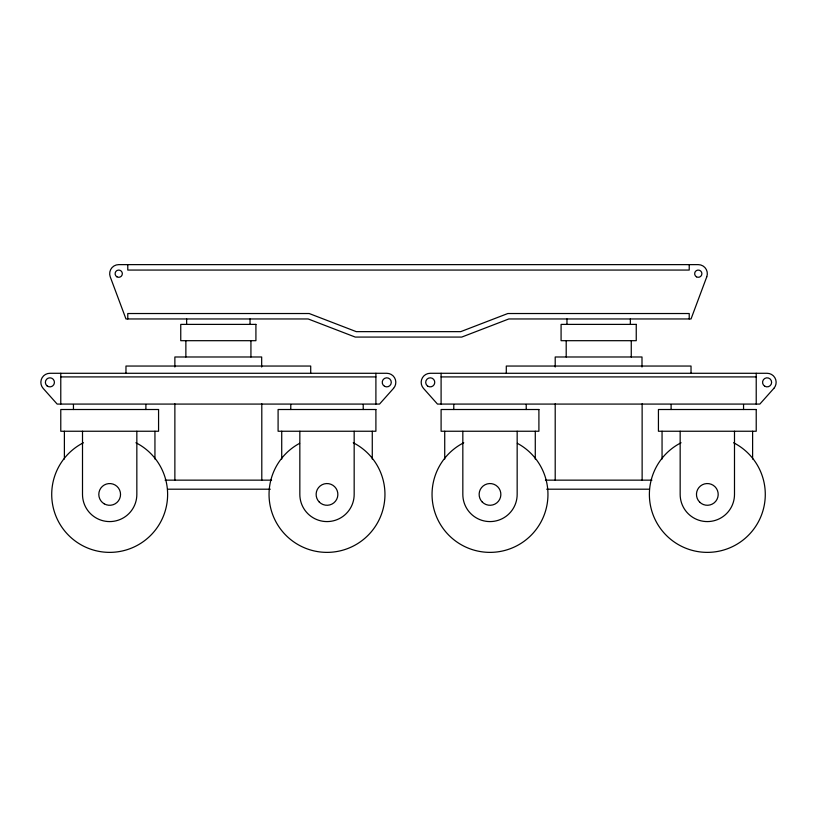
<?xml version="1.0" encoding="UTF-8"?>
<svg xmlns="http://www.w3.org/2000/svg" width="817" height="817" viewBox="0 0 817 817"><rect width="100%" height="100%" fill="white"/><g stroke="black" fill="none" stroke-linecap="round" stroke-linejoin="round"><path stroke-width="1.23" d="M60.775 376.913L375.902 376.913M441.098 376.913L756.225 376.913M165.085 480.151L271.581 480.151M545.419 480.151L651.915 480.151M167.628 489.199L270.315 489.199M546.685 489.199L649.372 489.199M756.225 373.287L756.225 404.078M752.61 431.243L752.61 459.042M743.552 404.497L743.552 409.511M734.493 431.243L734.493 494.418A27.165 27.165 0 0 1 707.328 521.583A27.165 27.165 0 0 1 680.163 494.418L680.163 431.243M691.029 373.287L691.029 366.047L506.295 366.047L506.295 373.287M689.221 264.626L689.221 270.059L127.779 270.059L127.779 264.626M689.221 318.957L689.221 313.524L507.827 313.524L460.737 331.641L356.263 331.641L309.173 313.524L127.779 313.524L127.779 318.957M671.104 404.497L671.104 409.511M662.056 431.243L662.056 459.042M641.999 367.027L641.999 356.988L555.203 356.988L555.203 367.027M642.131 403.823L642.131 480.151M631.265 340.689L631.265 356.988M630.356 318.957L630.356 324.39M566.967 318.957L566.967 324.39M566.201 340.689L566.201 356.988M555.203 403.823L555.203 480.151M535.278 431.243L535.278 459.042M526.219 404.497L526.219 409.511M517.161 431.243L517.161 494.418A27.165 27.165 0 0 1 489.996 521.583A27.165 27.165 0 0 1 462.83 494.418L462.83 431.243M453.782 404.497L453.782 409.511M444.724 431.243L444.724 459.042M441.098 373.287L441.098 404.078M375.902 373.287L375.902 404.078M372.276 431.243L372.276 459.042M363.218 404.497L363.218 409.511M354.17 431.243L354.17 494.418A27.165 27.165 0 0 1 327.004 521.583A27.165 27.165 0 0 1 299.839 494.418L299.839 431.243M310.705 373.287L310.705 366.047L125.971 366.047L125.971 373.287M290.781 404.497L290.781 409.511M281.722 431.243L281.722 459.042M261.797 403.823L261.797 480.151M261.675 367.027L261.675 356.988L174.869 356.988L174.869 367.027M250.931 340.689L250.931 356.988M250.033 318.957L250.033 324.39M186.644 318.957L186.644 324.39M185.868 340.689L185.868 356.988M174.869 403.823L174.869 480.151M154.944 431.243L154.944 459.042M145.896 404.497L145.896 409.511M136.837 431.243L136.837 494.418A27.165 27.165 0 0 1 109.672 521.583A27.165 27.165 0 0 1 82.507 494.418L82.507 431.243M73.448 404.497L73.448 409.511M64.39 431.243L64.39 459.042M60.775 373.287L60.775 404.078M353.25 442.753A57.956 57.956 0 0 1 372.317 530.55A57.956 57.956 0 0 1 282.468 531.51A57.956 57.956 0 0 1 299.645 443.325M135.918 442.753A57.956 57.956 0 0 1 154.719 530.876A57.956 57.956 0 0 1 64.614 530.876A57.956 57.956 0 0 1 83.416 442.753M733.584 442.753A57.956 57.956 0 0 1 752.386 530.876A57.956 57.956 0 0 1 662.281 530.876A57.956 57.956 0 0 1 681.082 442.753M517.355 443.325A57.956 57.956 0 0 1 534.532 531.51A57.956 57.956 0 0 1 444.683 530.55A57.956 57.956 0 0 1 463.75 442.753M706.756 276.851L691.029 318.957L508.838 318.957L461.748 337.074L355.252 337.074L308.162 318.957L125.971 318.957L110.244 276.851A9.058 9.058 0 0 1 118.72 264.626L698.28 264.626A9.058 9.058 0 0 1 706.756 276.851M393.528 388.371L379.527 404.078L57.149 404.078L43.148 388.371A9.058 9.058 0 0 1 49.908 373.287L386.768 373.287A9.058 9.058 0 0 1 393.528 388.371M773.852 388.371L759.851 404.078L437.473 404.078L423.472 388.371A9.058 9.058 0 0 1 430.232 373.287L767.092 373.287A9.058 9.058 0 0 1 773.852 388.371M255.915 324.39L180.751 324.39L180.751 340.689L255.915 340.689L255.915 324.39M636.249 324.39L561.085 324.39L561.085 340.689L636.249 340.689L636.249 324.39M158.569 409.511L60.775 409.511L60.775 431.243L158.569 431.243L158.569 409.511M375.902 409.511L278.097 409.511L278.097 431.243L375.902 431.243L375.902 409.511M538.903 409.511L441.098 409.511L441.098 431.243L538.903 431.243L538.903 409.511M756.225 409.511L658.431 409.511L658.431 431.243L756.225 431.243L756.225 409.511M116.913 276.82A3.625 3.625 0 0 0 122.346 273.685A3.625 3.625 0 0 0 116.913 270.55A3.625 3.625 0 0 0 116.913 276.82M696.462 276.82A3.625 3.625 0 0 0 701.895 273.685A3.625 3.625 0 0 0 696.462 270.55A3.625 3.625 0 0 0 696.462 276.82M384.501 386.267A4.524 4.524 0 0 0 391.292 382.346A4.524 4.524 0 0 0 384.501 378.424A4.524 4.524 0 0 0 384.501 386.267M47.161 385.951A4.524 4.524 0 0 0 54.392 382.918A4.524 4.524 0 0 0 48.152 378.169A4.524 4.524 0 0 0 47.161 385.951M319.314 502.098A10.866 10.866 0 0 0 337.492 497.226A10.866 10.866 0 0 0 324.186 483.919A10.866 10.866 0 0 0 319.314 502.098M104.239 503.834A10.866 10.866 0 0 0 120.538 494.418A10.866 10.866 0 0 0 104.239 485.012A10.866 10.866 0 0 0 104.239 503.834M764.835 386.267A4.524 4.524 0 0 0 771.626 382.346A4.524 4.524 0 0 0 764.835 378.424A4.524 4.524 0 0 0 764.835 386.267M427.495 385.951A4.524 4.524 0 0 0 434.726 382.918A4.524 4.524 0 0 0 428.476 378.169A4.524 4.524 0 0 0 427.495 385.951M699.648 502.098A10.866 10.866 0 0 0 717.826 497.226A10.866 10.866 0 0 0 704.52 483.919A10.866 10.866 0 0 0 699.648 502.098M482.316 502.098A10.866 10.866 0 0 0 500.494 497.226A10.866 10.866 0 0 0 487.187 483.919A10.866 10.866 0 0 0 482.316 502.098"/></g></svg>
